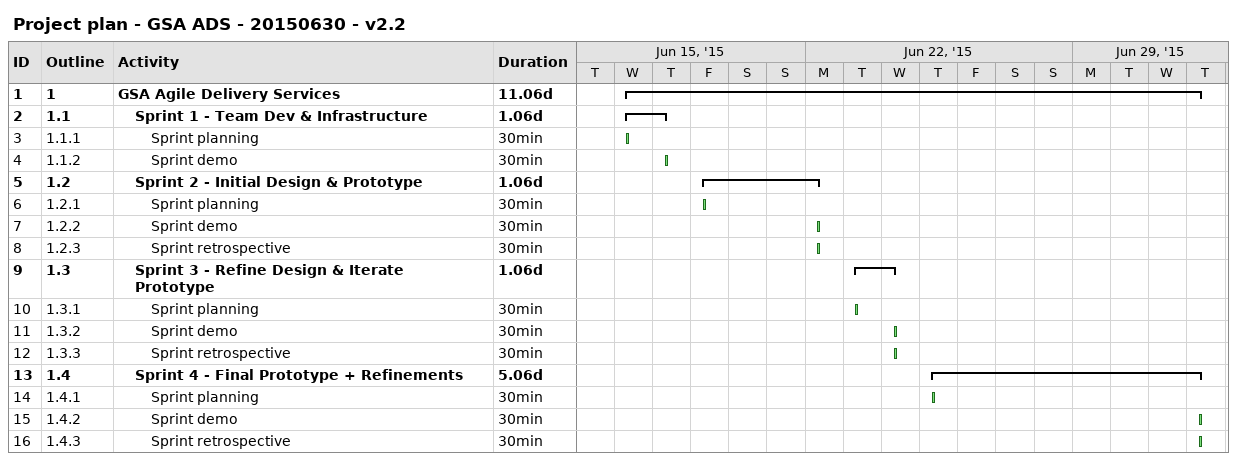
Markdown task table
Project plan - GSA ADS - 20150630 - v2.2

| ID | WBS | Task | Duration | Start | Finish |
|---|---|---|---|---|---|
| 1 | 1 | **GSA Agile Delivery Services** | 11.06d | 2015-06-17 | 2015-07-02 |
| 2 | 1.1 | **Sprint 1 - Team Dev & Infrastructure** | 1.06d | 2015-06-17 | 2015-06-18 |
| 3 | 1.1.1 | Sprint planning | 30min | 2015-06-17 | 2015-06-17 |
| 4 | 1.1.2 | Sprint demo | 30min | 2015-06-18 | 2015-06-18 |
| 5 | 1.2 | **Sprint 2 - Initial Design & Prototype** | 1.06d | 2015-06-19 | 2015-06-22 |
| 6 | 1.2.1 | Sprint planning | 30min | 2015-06-19 | 2015-06-19 |
| 7 | 1.2.2 | Sprint demo | 30min | 2015-06-22 | 2015-06-22 |
| 8 | 1.2.3 | Sprint retrospective | 30min | 2015-06-22 | 2015-06-22 |
| 9 | 1.3 | **Sprint 3 - Refine Design & Iterate Prototype** | 1.06d | 2015-06-23 | 2015-06-24 |
| 10 | 1.3.1 | Sprint planning | 30min | 2015-06-23 | 2015-06-23 |
| 11 | 1.3.2 | Sprint demo | 30min | 2015-06-24 | 2015-06-24 |
| 12 | 1.3.3 | Sprint retrospective | 30min | 2015-06-24 | 2015-06-24 |
| 13 | 1.4 | **Sprint 4 - Final Prototype + Refinements** | 5.06d | 2015-06-25 | 2015-07-02 |
| 14 | 1.4.1 | Sprint planning | 30min | 2015-06-25 | 2015-06-25 |
| 15 | 1.4.2 | Sprint demo | 30min | 2015-07-02 | 2015-07-02 |
| 16 | 1.4.3 | Sprint retrospective | 30min | 2015-07-02 | 2015-07-02 |
